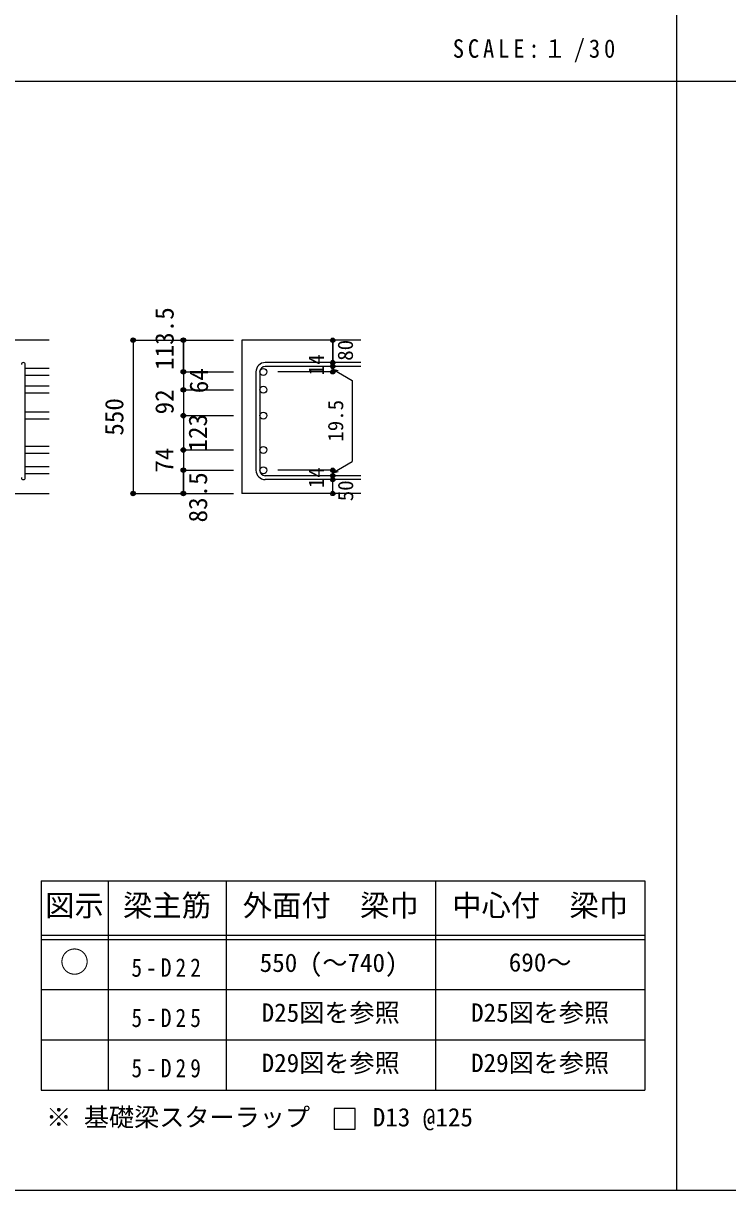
# Model space of a CAD drawing. Units: millimetres at full size, sheet at 1:30, with parts at other scales. Extents: x -5973 to 5954, y -4195 to 4201.
# Drawn here: x -3464 to -942, y -4195 to -15 of the extents above; entities that cross this region are included whole.
import ezdxf
from ezdxf.enums import TextEntityAlignment as Align

# ---------------------------------------------------------------- set-up
doc = ezdxf.new("R2010")
doc.units = ezdxf.units.MM
doc.header["$LTSCALE"] = 30
doc.header["$PDMODE"] = 32
doc.header["$PDSIZE"] = 15
for name, color, linetype in [('0-1', 2, 'Continuous'), ('0-5', 7, 'Continuous'), ('0-6', 7, 'Continuous'), ('0-D', 4, 'Continuous'), ('6-7_文字', 7, 'Continuous'), ('6-E_枠', 7, 'Continuous'), ('F-0_枠', 6, 'Continuous')]:
    doc.layers.add(name, color=color, linetype=linetype)
doc.styles.add('ＭＳ ゴシック', font='')
doc.styles.get('ＭＳ ゴシック').set_extended_font_data('MS Gothic')

msp = doc.modelspace()

# ---------------------------------------------------------------- linework, layer by layer
at = {"layer": '0-1'}
for p, q in [((-3370.8, -1149.89), (-4820.8, -1149.89)), ((-2255.8, -1149.89), (-2680.8, -1149.89)), ((-2680.8, -1149.89), (-2680.8, -1698.97)), ((-3770.8, -1698.97), (-3370.8, -1698.97)), ((-2255.8, -1698.97), (-2680.8, -1698.97))]:
    msp.add_line(p, q, dxfattribs=at)
at = {"layer": '0-5', "color": 4}
for p, q in [((-2890.8, -1149.89), (-2890.8, -1263.32)), ((-2890.8, -1263.32), (-2890.8, -1321.32)), ((-2890.8, -1321.32), (-2890.8, -1615.47))]:
    msp.add_line(p, q, dxfattribs=at)
at = {"layer": '0-5'}
for p, q in [((-3370.8, -1250.82), (-3456.8, -1250.82)), ((-3370.8, -1275.82), (-3456.8, -1275.82)), ((-3370.8, -1314.89), (-3456.8, -1314.89)), ((-3370.8, -1339.89), (-3456.8, -1339.89)), ((-3370.8, -1407.39), (-3456.8, -1407.39)), ((-3370.8, -1432.39), (-3456.8, -1432.39)), ((-3370.8, -1530.39), (-3456.8, -1530.39)), ((-3370.8, -1555.39), (-3456.8, -1555.39)), ((-3370.8, -1602.97), (-3456.8, -1602.97)), ((-3370.8, -1627.97), (-3456.8, -1627.97))]:
    msp.add_line(p, q, dxfattribs=at)
at = {"layer": '0-5', "color": 3}
for centre in [(-2604.3, -1263.32), (-2604.3, -1327.39), (-2604.3, -1419.89), (-2604.3, -1542.89), (-2604.3, -1615.47)]:
    msp.add_circle(centre, 12.5, dxfattribs=at)
at = {"layer": '0-5'}
for p in [(-2890.8, -1149.89), (-2890.8, -1263.32), (-2890.8, -1327.39), (-2890.8, -1419.89), (-2890.8, -1542.89), (-2890.8, -1615.47)]:
    msp.add_point(p, dxfattribs=at)
at = {"layer": '0-6'}
for p, q in [((-3456.8, -1641.97), (-3456.8, -1236.82)), ((-2255.8, -1229.82), (-2597.3, -1229.82)), ((-2255.8, -1243.82), (-2597.3, -1243.82)), ((-2630.8, -1263.32), (-2630.8, -1615.47)), ((-2616.8, -1263.32), (-2616.8, -1615.47)), ((-2255.8, -1634.97), (-2597.3, -1634.97)), ((-2255.8, -1648.97), (-2597.3, -1648.97))]:
    msp.add_line(p, q, dxfattribs=at)
for centre, radius, start, end in [((-3463.8, -1236.82), 7, 0, 180), ((-2597.3, -1263.32), 33.5, 90, 180), ((-2597.3, -1263.32), 19.5, 90, 180), ((-2597.3, -1615.47), 33.5, 180, 270), ((-2597.3, -1615.47), 19.5, 180, 270), ((-3463.8, -1641.97), 7, 180, 0)]:
    msp.add_arc(centre, radius, start, end, dxfattribs=at)
at = {"layer": '0-D'}
for p, q in [((-3070.8, -1149.89), (-2890.8, -1149.89)), ((-3070.8, -1149.89), (-2890.8, -1149.89)), ((-3070.8, -1149.89), (-3070.8, -1698.97)), ((-2890.8, -1149.89), (-2710.8, -1149.89)), ((-2890.8, -1149.89), (-2710.8, -1149.89)), ((-2890.8, -1149.89), (-2890.8, -1263.32)), ((-2890.8, -1263.32), (-2890.8, -1149.89)), ((-2355.8, -1243.82), (-2355.8, -1229.82)), ((-2355.8, -1243.82), (-2355.8, -1263.32)), ((-2355.8, -1253.57), (-2336.48, -1258.75)), ((-2355.8, -1253.57), (-2285.74, -1294.02)), ((-2890.8, -1263.32), (-2710.8, -1263.32)), ((-2890.8, -1263.32), (-2890.8, -1343.39)), ((-2890.8, -1263.32), (-2710.8, -1263.32)), ((-2355.8, -1263.32), (-2551.89, -1263.32)), ((-2285.74, -1294.02), (-2285.74, -1584.77)), ((-2890.8, -1327.39), (-2710.8, -1327.39)), ((-2890.8, -1343.39), (-2890.8, -1615.47)), ((-2890.8, -1419.89), (-2710.8, -1419.89)), ((-2890.8, -1542.89), (-2710.8, -1542.89)), ((-2355.8, -1625.22), (-2285.74, -1584.77)), ((-2890.8, -1615.47), (-2710.8, -1615.47)), ((-2890.8, -1615.47), (-2890.8, -1698.97)), ((-2890.8, -1698.97), (-2890.8, -1615.47)), ((-2355.8, -1615.47), (-2551.89, -1615.47)), ((-2355.8, -1634.97), (-2355.8, -1615.47)), ((-2355.8, -1625.22), (-2336.48, -1620.04)), ((-2355.8, -1648.97), (-2355.8, -1634.97)), ((-2355.8, -1698.97), (-2355.8, -1648.97)), ((-3070.8, -1698.97), (-2890.8, -1698.97)), ((-2890.8, -1698.97), (-2710.8, -1698.97))]:
    msp.add_line(p, q, dxfattribs=at)
msp.add_lwpolyline([(-2355.8, -1149.89), (-2355.8, -1229.82), (-2355.8, -1149.89)], dxfattribs=at)
for centre, radius in [((-3070.8, -1149.89), 8), ((-3070.8, -1149.89), 7.2), ((-3070.8, -1149.89), 6.4), ((-3070.8, -1149.89), 5.6), ((-3070.8, -1149.89), 4.8), ((-3070.8, -1149.89), 4), ((-3070.8, -1149.89), 3.2), ((-3070.8, -1149.89), 2.4), ((-3070.8, -1149.89), 1.6), ((-3070.8, -1149.89), 0.8), ((-2890.8, -1149.89), 8), ((-2890.8, -1149.89), 7.2), ((-2890.8, -1149.89), 6.4), ((-2890.8, -1149.89), 5.6), ((-2890.8, -1149.89), 4.8), ((-2890.8, -1149.89), 4), ((-2890.8, -1149.89), 3.2), ((-2890.8, -1149.89), 2.4), ((-2890.8, -1149.89), 1.6), ((-2890.8, -1149.89), 0.8), ((-2355.8, -1149.89), 4), ((-2355.8, -1149.89), 3.6), ((-2355.8, -1149.89), 3.2), ((-2355.8, -1149.89), 2.8), ((-2355.8, -1149.89), 2.4), ((-2355.8, -1149.89), 2), ((-2355.8, -1149.89), 1.6), ((-2355.8, -1149.89), 1.2), ((-2355.8, -1149.89), 0.8), ((-2355.8, -1149.89), 0.4), ((-2355.8, -1229.82), 4), ((-2355.8, -1243.82), 4), ((-2355.8, -1229.82), 3.6), ((-2355.8, -1243.82), 3.6), ((-2355.8, -1229.82), 3.2), ((-2355.8, -1243.82), 3.2), ((-2355.8, -1229.82), 2.8), ((-2355.8, -1243.82), 2.8), ((-2355.8, -1229.82), 2.4), ((-2355.8, -1243.82), 2.4), ((-2355.8, -1229.82), 2), ((-2355.8, -1243.82), 2), ((-2355.8, -1229.82), 1.6), ((-2355.8, -1243.82), 1.6), ((-2355.8, -1229.82), 1.2), ((-2355.8, -1243.82), 1.2), ((-2355.8, -1229.82), 0.8), ((-2355.8, -1243.82), 0.8), ((-2355.8, -1229.82), 0.4), ((-2355.8, -1243.82), 0.4), ((-2890.8, -1263.32), 8), ((-2890.8, -1263.32), 7.2), ((-2890.8, -1263.32), 6.4), ((-2890.8, -1263.32), 5.6), ((-2890.8, -1263.32), 4.8), ((-2890.8, -1263.32), 4), ((-2890.8, -1263.32), 3.2), ((-2890.8, -1263.32), 2.4), ((-2890.8, -1263.32), 1.6), ((-2890.8, -1263.32), 0.8), ((-2355.8, -1263.32), 4), ((-2355.8, -1263.32), 3.6), ((-2355.8, -1263.32), 3.2), ((-2355.8, -1263.32), 2.8), ((-2355.8, -1263.32), 2.4), ((-2355.8, -1263.32), 2), ((-2355.8, -1263.32), 1.6), ((-2355.8, -1263.32), 1.2), ((-2355.8, -1263.32), 0.8), ((-2355.8, -1263.32), 0.4), ((-2890.8, -1327.39), 8), ((-2890.8, -1327.39), 7.2), ((-2890.8, -1327.39), 6.4), ((-2890.8, -1327.39), 5.6), ((-2890.8, -1327.39), 4.8), ((-2890.8, -1327.39), 4), ((-2890.8, -1327.39), 3.2), ((-2890.8, -1327.39), 2.4), ((-2890.8, -1327.39), 1.6), ((-2890.8, -1327.39), 0.8), ((-2890.8, -1419.89), 8), ((-2890.8, -1419.89), 7.2), ((-2890.8, -1419.89), 6.4), ((-2890.8, -1419.89), 5.6), ((-2890.8, -1419.89), 4.8), ((-2890.8, -1419.89), 4), ((-2890.8, -1419.89), 3.2), ((-2890.8, -1419.89), 2.4), ((-2890.8, -1419.89), 1.6), ((-2890.8, -1419.89), 0.8), ((-2890.8, -1542.89), 8), ((-2890.8, -1542.89), 7.2), ((-2890.8, -1542.89), 6.4), ((-2890.8, -1542.89), 5.6), ((-2890.8, -1542.89), 4.8), ((-2890.8, -1542.89), 4), ((-2890.8, -1542.89), 3.2), ((-2890.8, -1542.89), 2.4), ((-2890.8, -1542.89), 1.6), ((-2890.8, -1542.89), 0.8), ((-2890.8, -1615.47), 8), ((-2890.8, -1615.47), 7.2), ((-2890.8, -1615.47), 6.4), ((-2890.8, -1615.47), 5.6), ((-2890.8, -1615.47), 4.8), ((-2890.8, -1615.47), 4), ((-2890.8, -1615.47), 3.2), ((-2890.8, -1615.47), 2.4), ((-2890.8, -1615.47), 1.6), ((-2890.8, -1615.47), 0.8), ((-2355.8, -1615.47), 4), ((-2355.8, -1615.47), 3.6), ((-2355.8, -1615.47), 3.2), ((-2355.8, -1615.47), 2.8), ((-2355.8, -1615.47), 2.4), ((-2355.8, -1615.47), 2), ((-2355.8, -1615.47), 1.6), ((-2355.8, -1615.47), 1.2), ((-2355.8, -1615.47), 0.8), ((-2355.8, -1615.47), 0.4), ((-2355.8, -1634.97), 4), ((-2355.8, -1648.97), 4), ((-2355.8, -1634.97), 3.6), ((-2355.8, -1648.97), 3.6), ((-2355.8, -1634.97), 3.2), ((-2355.8, -1648.97), 3.2), ((-2355.8, -1634.97), 2.8), ((-2355.8, -1648.97), 2.8), ((-2355.8, -1634.97), 2.4), ((-2355.8, -1648.97), 2.4), ((-2355.8, -1634.97), 2), ((-2355.8, -1648.97), 2), ((-2355.8, -1634.97), 1.6), ((-2355.8, -1648.97), 1.6), ((-2355.8, -1634.97), 1.2), ((-2355.8, -1648.97), 1.2), ((-2355.8, -1634.97), 0.8), ((-2355.8, -1648.97), 0.8), ((-2355.8, -1634.97), 0.4), ((-2355.8, -1648.97), 0.4), ((-3070.8, -1698.97), 8), ((-3070.8, -1698.97), 7.2), ((-3070.8, -1698.97), 6.4), ((-3070.8, -1698.97), 5.6), ((-3070.8, -1698.97), 4.8), ((-3070.8, -1698.97), 4), ((-3070.8, -1698.97), 3.2), ((-3070.8, -1698.97), 2.4), ((-3070.8, -1698.97), 1.6), ((-3070.8, -1698.97), 0.8), ((-2890.8, -1698.97), 8), ((-2890.8, -1698.97), 7.2), ((-2890.8, -1698.97), 6.4), ((-2890.8, -1698.97), 5.6), ((-2890.8, -1698.97), 4.8), ((-2890.8, -1698.97), 4), ((-2890.8, -1698.97), 3.2), ((-2890.8, -1698.97), 2.4), ((-2890.8, -1698.97), 1.6), ((-2890.8, -1698.97), 0.8), ((-2355.8, -1698.97), 4), ((-2355.8, -1698.97), 3.6), ((-2355.8, -1698.97), 3.2), ((-2355.8, -1698.97), 2.8), ((-2355.8, -1698.97), 2.4), ((-2355.8, -1698.97), 2), ((-2355.8, -1698.97), 1.6), ((-2355.8, -1698.97), 1.2), ((-2355.8, -1698.97), 0.8), ((-2355.8, -1698.97), 0.4)]:
    msp.add_circle(centre, radius, dxfattribs=at)
at = {"layer": '0-D', "color": 7}
for p in [(-3070.8, -1149.89), (-2890.8, -1149.89), (-2355.8, -1149.89), (-2355.8, -1229.82), (-2355.8, -1243.82), (-2890.8, -1263.32), (-2355.8, -1263.32), (-2890.8, -1327.39), (-2890.8, -1419.89), (-2890.8, -1542.89), (-2890.8, -1615.47), (-2355.8, -1615.47), (-2355.8, -1615.47), (-2355.8, -1634.97), (-2355.8, -1648.97), (-3070.8, -1698.97), (-2890.8, -1698.97), (-2355.8, -1698.97)]:
    msp.add_point(p, dxfattribs=at)
at = {"layer": '6-7_文字'}
msp.add_lwpolyline([(-2350.33, -3975.49), (-2275.33, -3975.49), (-2275.33, -3900.49), (-2350.33, -3900.49)], close=True, dxfattribs=at)
at = {"layer": '6-E_枠', "color": 3}
for p, q in [((-3400.52, -3085.43), (-3400.52, -3835.43)), ((-3400.52, -3085.43), (-1238, -3085.43)), ((-1238, -3085.43), (-1238, -3835.43)), ((-3400.52, -3835.43), (-1238, -3835.43))]:
    msp.add_line(p, q, dxfattribs=at)
at = {"layer": '6-E_枠'}
for p, q in [((-3160.52, -3085.43), (-3160.52, -3835.43)), ((-2738, -3085.43), (-2738, -3835.43)), ((-1988, -3085.43), (-1988, -3835.43)), ((-3400.52, -3280.43), (-1238, -3280.43)), ((-3400.52, -3295.43), (-1238, -3295.43)), ((-3400.52, -3475.43), (-1238, -3475.43)), ((-3400.52, -3655.43), (-1238, -3655.43))]:
    msp.add_line(p, q, dxfattribs=at)
at = {"layer": 'F-0_枠', "color": 2}
for p, q in [((-1124.64, 4201.15), (-1124.64, -4195.24)), ((-5972.88, -222.05), (3723.6, -222.05))]:
    msp.add_line(p, q, dxfattribs=at)
at = {"layer": 'F-0_枠'}
msp.add_line((5954.1, -4195.24), (-5972.88, -4195.24), dxfattribs=at)

# ---------------------------------------------------------------- texts
at = {"layer": '0-D', "style": 'ＭＳ ゴシック'}
for s, height, p in [('113.5', 65.98, (-2905.8, -1256.32)), ('80', 54.99, (-2266.9, -1223.49)), ('14', 54.99, (-2371.03, -1275.26)), ('64', 65.98, (-2782.88, -1339.76)), ('92', 65.98, (-2905.87, -1415.58)), ('550', 65.98, (-3085.8, -1491.93)), ('19.5', 54.99, (-2301.84, -1513.23)), ('123', 65.98, (-2786.35, -1548.71)), ('74', 65.98, (-2906.43, -1624.34)), ('83.5', 65.98, (-2785.8, -1802.47)), ('14', 54.99, (-2371.06, -1679.64)), ('50', 54.99, (-2266.06, -1726.54))]:
    msp.add_text(s, height=height, rotation=90, dxfattribs=at).set_placement(p, align=Align.BOTTOM_LEFT)
at = {"layer": '6-7_文字', "color": 2, "style": 'ＭＳ ゴシック'}
for s, p in [('図示', (-3385.52, -3235.43)), ('梁主筋', (-3106.76, -3235.43)), ('外面付\u3000梁巾', (-2678, -3235.43)), ('中心付\u3000梁巾', (-1928, -3235.43)), ('○', (-3333.02, -3437.93))]:
    msp.add_text(s, height=76.98, dxfattribs=at).set_placement(p, align=Align.BOTTOM_LEFT)
at = {"layer": '6-7_文字', "style": 'ＭＳ ゴシック'}
for s, p in [('550 (～740)', (-2617.53, -3431.92)), ('690～', (-1725.5, -3430.43)), ('D25図を参照', (-2610.5, -3610.43)), ('D25図を参照', (-1860.5, -3610.43)), ('D29図を参照', (-2610.5, -3790.43)), ('D29図を参照', (-1860.5, -3790.43)), ('※ 基礎梁スターラップ     D13 @125', (-3381.96, -3985.01))]:
    msp.add_text(s, height=65.98, dxfattribs=at).set_placement(p, align=Align.BOTTOM_LEFT)
at = {"layer": '6-7_文字', "color": 2, "insert": (-1925.98, -154.55), "char_height": 65.98, "attachment_point": 7, "style": 'ＭＳ ゴシック'}
msp.add_mtext('\\T1.34;\\W0.9;SCALE:１/30', dxfattribs=at)
at = {"layer": '6-7_文字', "char_height": 65.98, "attachment_point": 7, "style": 'ＭＳ ゴシック'}
for s, insert in [('\\T1.38;\\W0.85;5-D22', (-3076.76, -3430.43)), ('\\T1.38;\\W0.85;5-D25', (-3076.76, -3610.43)), ('\\T1.38;\\W0.85;5-D29', (-3076.76, -3790.43))]:
    msp.add_mtext(s, dxfattribs=dict(at, insert=insert))

doc.saveas('drawing.dxf')
